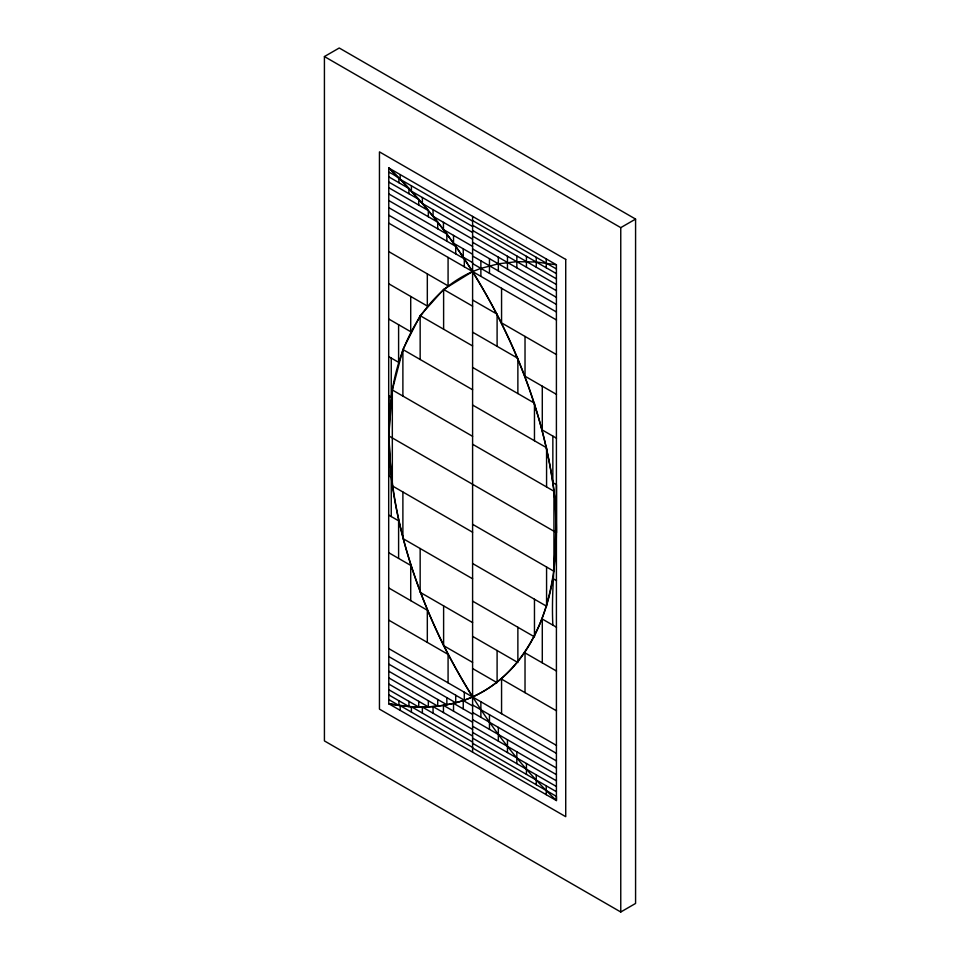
<?xml version="1.0" encoding="UTF-8"?>
<svg xmlns="http://www.w3.org/2000/svg" width="960" height="960" viewBox="0 0 960 960"><rect width="100%" height="100%" fill="white"/><g stroke="black" fill="none" stroke-linecap="round" stroke-linejoin="round"><path stroke-width="1.44" d="M556.5 745.428L388.692 648.552L388.692 223.116L556.5 320.004M398.928 182.724L398.928 178.044L388.764 168L388.776 223.176M408.936 701.352L408.936 706.548C430.5 708.228 452.604 705.516 472.596 696.996C548.784 661.764 563.076 566.064 553.944 491.22C542.496 402.948 506.34 319.092 455.712 246.3C444.18 230.04 431.868 214.356 418.74 199.356C409.296 189.696 401.616 177.624 388.764 172.164M418.74 205.044L418.74 199.356L388.776 182.052M428.34 700.704L428.34 706.884L388.776 684.036M437.712 228.804L437.712 222.168L388.776 193.908M446.844 241.176L446.844 234.072L388.776 200.544M455.712 253.848L455.712 246.3L388.776 207.648M464.304 266.772L464.304 258.804L388.776 215.196M480.876 701.772L480.876 717.3M489.468 714.708L489.468 729.36M497.1 346.332L497.1 314.16L472.596 300.012M498.336 727.38L498.336 741.12M507.468 739.752L507.468 752.556M516.84 267.84L516.84 255.996M526.44 763.512L526.44 774.396M536.256 267.192L536.256 257.316M546.252 785.832L546.252 794.688M388.776 648.6L388.776 703.764L556.416 800.556L556.404 264.78L388.764 168C420.84 198.888 448.764 233.976 472.596 271.56C512.352 336.084 541.452 407.508 552.852 482.664C560.328 530.148 550.452 577.488 552.852 625.14M556.416 264.792L536.256 262.008L516.84 261.672L498.336 263.808L480.876 268.368L472.596 271.56L443.616 289.44L420.156 315.672L402.888 349.512L392.328 389.976L388.776 435.888L391.248 477.336L391.248 516.552M388.776 694.908L408.936 706.548L388.764 703.764C410.088 707.88 432.312 708.372 453.528 703.32C511.14 689.376 543.876 633.948 552.852 578.58L556.5 580.68M472.596 271.56C423.252 293.268 397.932 346.26 391.248 397.284C381.696 483.156 406.524 568.92 443.616 645.66C472.8 702.78 510 756.108 556.416 800.556L556.416 796.38L472.596 747.984M324.42 56.556L339.24 48L635.58 219.084L635.58 903.444L620.76 912L324.42 740.916L324.42 56.556L620.76 227.64L635.58 219.084M472.596 220.572L556.416 268.968M472.596 221.124L400.188 179.328L400.188 174.588M388.776 176.856L408.936 188.496L408.936 193.692M472.596 225.252L556.416 273.648M472.596 226.5L411.396 191.172L411.396 185.796M472.596 230.448L556.416 278.832M472.596 232.512L422.364 203.52L422.364 197.508M388.776 187.74L428.34 210.588L428.34 216.756M472.596 236.124L556.416 284.52M472.596 239.148L433.056 216.324L433.056 209.688M472.596 242.304L556.416 290.688M472.596 246.396L443.448 229.572L443.448 222.336M472.596 248.94L556.416 297.336M472.596 254.22L453.528 243.216L453.528 235.38M472.596 256.044L556.416 304.44M472.596 262.62L463.248 257.22L463.248 248.832M472.596 263.592L556.416 311.976M388.692 251.568L448.08 285.864L448.08 257.412M472.596 306.168L443.616 289.44L443.616 329.22M556.5 354.612L501.564 322.896L501.564 288.288M388.692 283.74L427.32 306.036L427.32 273.864M472.596 332.184L517.872 358.32L517.872 393.564M472.596 345.948L420.156 315.672L420.156 359.484M556.5 394.392L525.024 376.224L525.024 336.444M388.692 318.984L410.712 331.704L410.712 296.448M472.596 367.428L534.468 403.152L534.468 440.76M472.596 389.76L402.888 349.512L402.888 396.084M556.5 438.204L542.292 429.996L542.292 386.196M388.692 356.592L398.604 362.328L398.604 324.708M472.596 405.036L546.576 447.756L546.576 486.972M472.596 436.32L392.328 389.976L392.328 485.892L472.596 532.236M388.692 395.808L391.248 397.284L391.248 358.068M472.596 444.252L553.944 491.22L553.944 571.272L472.596 524.304M388.692 435.84L556.5 532.716L556.5 484.764L552.852 482.664L552.852 436.104M388.692 475.86L391.248 477.336C401.22 555.6 431.196 630.18 472.596 696.996M388.692 515.076L398.604 520.8L398.604 558.408M472.596 563.52L546.576 606.228L546.576 567.012M472.596 578.796L402.888 538.548L402.888 491.988M556.5 627.24L542.292 619.032L542.292 662.844M388.692 552.684L410.712 565.404L410.712 600.648M472.596 601.128L534.468 636.852L534.468 599.244M472.596 622.608L420.156 592.332L420.156 548.52M556.5 671.052L525.024 652.884L525.024 692.664M388.692 587.928L427.32 610.236L427.32 642.408M472.596 636.372L517.872 662.52L517.872 627.264M472.596 662.388L443.616 645.66L443.616 605.88M556.5 710.832L501.564 679.116L501.564 713.724M388.692 620.1L448.08 654.396L448.08 682.836M472.596 668.544L497.1 682.692L497.1 650.52M388.776 656.568L464.304 700.176L464.304 692.208M472.596 704.964L556.416 753.36M472.596 705.936L463.248 700.536L463.248 708.936M388.776 664.116L455.712 702.768L455.712 695.22M472.596 712.512L556.416 760.908M472.596 714.336L453.528 703.32L453.528 711.156M388.776 671.22L446.844 704.748L446.844 697.644M472.596 719.616L556.416 768.012M472.596 722.16L443.448 705.336L443.448 712.572M388.776 677.868L437.712 706.116L437.712 699.48M472.596 726.252L556.416 774.648M472.596 729.396L433.056 706.572L433.056 713.208M472.596 732.42L556.416 780.816M472.596 736.032L422.364 707.04L422.364 713.052M388.776 689.712L418.74 707.016L418.74 701.34M472.596 738.108L556.416 786.504M472.596 742.056L411.396 706.728L411.396 712.104M472.596 743.304L556.416 791.7M472.596 747.432L400.188 705.636L400.188 710.364M388.764 699.588L398.928 705.456L398.928 700.776M620.76 227.64L620.76 912M546.252 258.924L546.252 267.78M536.256 774.864L536.256 784.74M526.44 256.344L526.44 267.216M516.84 751.8L516.84 763.656M507.468 256.26L507.468 269.076M498.336 257.16L498.336 270.9M489.468 258.684L489.468 273.336M480.876 260.832L480.876 276.348M472.596 216.396L472.596 752.16M388.776 395.856L388.776 475.908M565.728 259.416L379.452 151.872L379.452 709.14L565.728 816.684L565.728 259.416"/></g></svg>
